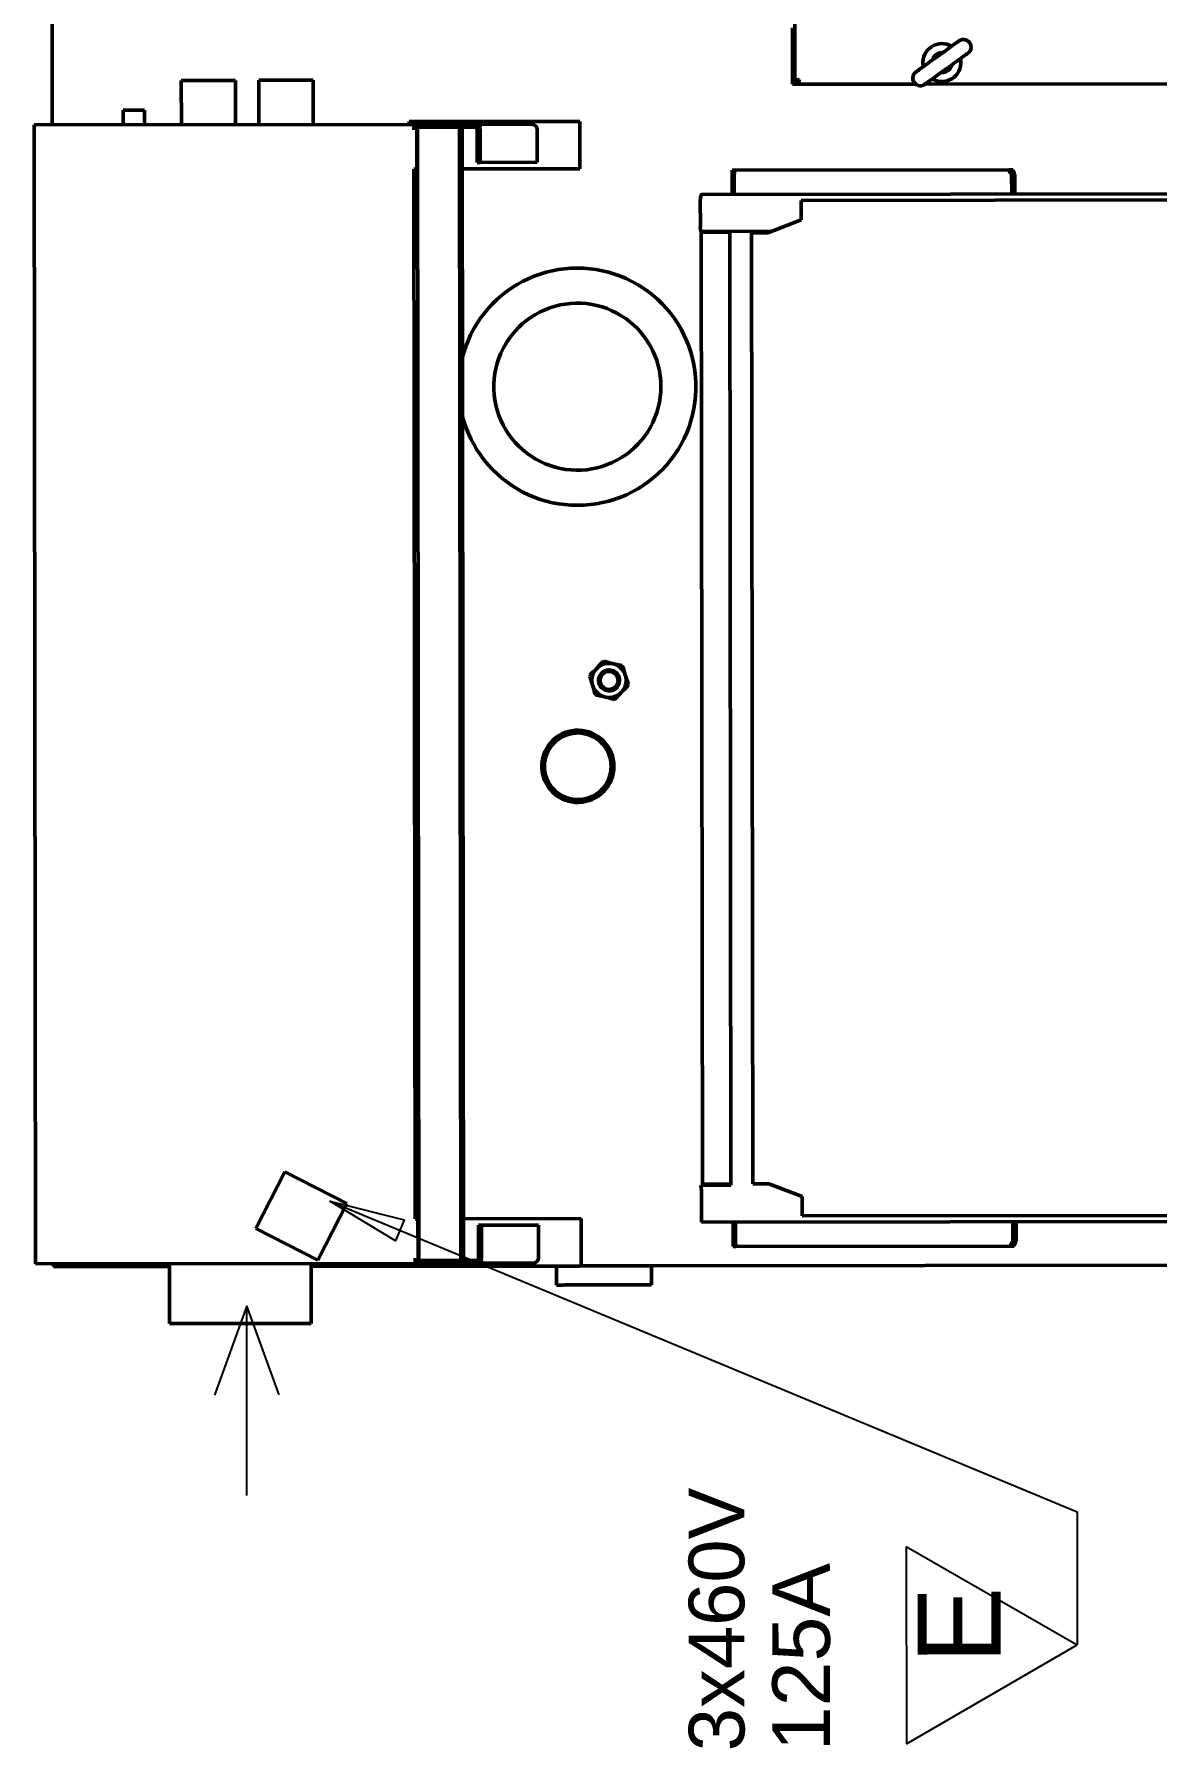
# Model space of a CAD drawing. Header units: feet. Extents: x -99009 to 3252343, y -11094690 to 9035152.
# Drawn here: x 2420341 to 2421524, y -1926975 to -1925168 of the extents above; entities that cross this region are included whole.
import ezdxf

# ---------------------------------------------------------------- set-up
doc = ezdxf.new("R2010")
doc.units = ezdxf.units.FT
doc.layers.add('1', color=1, linetype='Continuous')
doc.styles.add('Arial$001H0', font='arial.ttf')

# ---------------------------------------------------------------- blocks, each defined once
blk = doc.blocks.new('GG')
at = {"color": 7, "linetype": 'Continuous', "lineweight": 50}
for p, q in [((456.1, 386.632), (456.1, 366.632)), ((456.1, 386.632), (516.1, 386.632)), ((516.1, 386.632), (516.1, 366.632)), ((455.95, 385.382), (455.95, 385.682)), ((516.1, 385.682), (530.184, 385.682)), ((455.95, 385.382), (456.1, 385.382)), ((455.95, 385.382), (455.95, 379.582)), ((516.1, 381.947), (516.865, 381.947)), ((516.865, 381.947), (516.865, 380.817)), ((516.1, 380.817), (516.865, 380.817)), ((452.939, 379.582), (456.1, 379.582)), ((452.939, 372.107), (452.939, 379.582)), ((516.1, 378.882), (518.43, 378.882)), ((518.43, 378.882), (518.43, 376.032)), ((518.43, 376.032), (516.1, 376.032)), ((456.27, 371.763), (457.949, 375.032)), ((457.949, 375.032), (460.929, 373.501)), ((518.444, 374.797), (516.1, 374.797)), ((518.444, 374.797), (518.444, 371.937)), ((460.929, 373.501), (459.25, 370.233)), ((452.939, 372.107), (456.1, 372.107)), ((455.95, 372.107), (455.95, 366.882)), ((456.27, 371.763), (459.25, 370.233)), ((518.444, 371.937), (516.1, 371.937)), ((455.95, 359.182), (455.95, 366.882)), ((455.95, 366.882), (456.1, 366.882)), ((516.1, 366.882), (516.25, 366.882)), ((516.25, 366.882), (516.25, 357.882)), ((456.376, 366.632), (456.1, 366.632)), ((456.111, 366.432), (456.1, 366.432)), ((456.1, 366.356), (456.1, 365.49)), ((456.25, 365.49), (456.25, 366.356)), ((515.924, 366.432), (456.275, 366.432)), ((456.376, 366.482), (458.45, 366.482)), ((513.75, 366.632), (458.45, 366.632)), ((458.45, 366.632), (458.45, 366.482)), ((513.75, 366.482), (513.75, 366.632)), ((513.75, 366.482), (515.824, 366.482)), ((516.1, 366.632), (515.824, 366.632)), ((515.95, 366.356), (515.95, 365.491)), ((516.1, 366.432), (516.089, 366.432)), ((516.1, 365.491), (516.1, 366.356)), ((456.25, 364.232), (515.95, 364.232)), ((456.25, 364.082), (515.95, 364.082)), ((458.45, 364.082), (458.45, 357.882)), ((513.75, 364.082), (513.75, 357.882)), ((456.1, 363.14), (456.25, 363.14)), ((456.1, 360.409), (456.1, 363.14)), ((458.1, 363.292), (456.376, 363.292)), ((456.376, 363.143), (458.1, 363.143)), ((458.1, 363.292), (458.1, 363.143)), ((458.1, 363.143), (458.1, 360.132)), ((514.1, 363.293), (514.1, 363.144)), ((514.1, 363.293), (515.824, 363.293)), ((514.1, 360.132), (514.1, 363.144)), ((514.1, 363.144), (515.824, 363.144)), ((515.95, 363.141), (516.1, 363.141)), ((516.1, 363.141), (516.1, 360.409)), ((458.1, 360.132), (456.376, 360.132)), ((515.824, 360.132), (514.1, 360.132)), ((455.95, 359.182), (454.95, 359.182)), ((455.95, 357.882), (458.45, 357.882)), ((513.75, 357.882), (516.25, 357.882)), ((486.08, 357.132), (486.067, 357.086)), ((487.089, 357.38), (487.042, 357.369)), ((485.79, 356.134), (485.824, 356.099)), ((485.926, 356.6), (485.905, 356.53)), ((487.809, 356.631), (487.775, 356.666)), ((486.51, 355.384), (486.557, 355.396)), ((487.519, 355.633), (487.533, 355.679)), ((454.95, 354.182), (455.95, 354.182)), ((455.95, 289.291), (455.95, 354.182)), ((459.9, 351.544), (458.25, 351.544)), ((458.25, 351.544), (458.25, 265.931)), ((459.9, 351.544), (460.2, 351.569)), ((460.2, 351.569), (460.2, 349.992)), ((460.25, 351.492), (460.2, 351.492)), ((460.25, 351.492), (460.25, 349.992)), ((460.25, 351.492), (510.4, 351.492)), ((510.4, 349.992), (510.4, 351.492)), ((510.45, 351.492), (510.4, 351.492)), ((510.45, 349.992), (510.45, 351.492)), ((510.75, 351.544), (512.1, 351.544)), ((512.4, 351.441), (512.4, 274.18)), ((456.975, 349.868), (457.225, 349.868)), ((456.975, 349.738), (456.975, 349.868)), ((457.225, 349.756), (456.975, 349.73)), ((456.975, 349.73), (456.975, 335.294)), ((457.1, 349.743), (457.1, 349.817)), ((458.25, 349.817), (457.1, 349.817)), ((457.225, 349.817), (457.225, 349.868)), ((458.25, 349.868), (457.225, 349.868)), ((457.225, 349.756), (458.25, 349.756)), ((460.2, 350.192), (460.225, 350.192)), ((510.45, 349.992), (460.2, 349.992)), ((460.225, 350.192), (460.225, 350.355)), ((510.425, 350.355), (510.425, 350.192)), ((510.425, 350.192), (510.45, 350.192)), ((510.45, 349.992), (510.45, 347.793)), ((513.425, 349.868), (512.4, 349.868)), ((513.55, 349.817), (512.4, 349.817)), ((513.425, 349.756), (512.4, 349.756)), ((513.425, 349.868), (513.425, 349.817)), ((513.425, 349.868), (513.675, 349.868)), ((513.675, 349.73), (513.425, 349.756)), ((513.55, 349.817), (513.55, 349.743)), ((513.675, 349.747), (513.675, 349.868)), ((513.675, 335.294), (513.675, 349.73)), ((460.275, 348.84), (460.275, 347.987)), ((510.375, 348.84), (460.275, 348.84)), ((510.375, 347.987), (510.375, 348.84)), ((460.275, 347.987), (459.595, 346.232)), ((511.054, 346.232), (510.375, 347.987)), ((458.575, 325.818), (458.575, 346.232)), ((459.595, 346.232), (458.575, 346.232)), ((512.075, 346.232), (511.054, 346.232)), ((512.075, 346.232), (512.075, 325.818)), ((518.2, 346.682), (518.2, 346.415)), ((521.175, 346.682), (518.2, 346.682)), ((518.2, 340.2), (518.2, 346.415)), ((518.325, 346.415), (518.2, 346.415)), ((518.342, 346.557), (563.557, 346.557)), ((518.342, 346.432), (518.342, 346.557)), ((518.2, 277.931), (518.2, 339.684)), ((457.1, 335.151), (457.1, 335.231)), ((457.1, 335.025), (457.1, 335.151)), ((457.192, 335.151), (457.1, 335.151)), ((457.134, 335.201), (457.192, 335.151)), ((457.192, 335.151), (457.218, 335.105)), ((458.25, 335.137), (457.225, 335.137)), ((457.225, 335.094), (457.225, 335.137)), ((457.225, 335.085), (457.225, 335.094)), ((513.425, 335.137), (512.4, 335.137)), ((513.425, 335.137), (513.425, 335.094)), ((513.425, 335.094), (513.425, 335.085)), ((513.432, 335.105), (513.457, 335.151)), ((513.457, 335.151), (513.515, 335.201)), ((513.55, 335.151), (513.457, 335.151)), ((513.55, 335.231), (513.55, 335.151)), ((513.55, 335.151), (513.55, 335.025)), ((457.1, 335.025), (457.192, 335.025)), ((457.218, 335.071), (457.192, 335.025)), ((457.225, 335.085), (458.25, 335.085)), ((457.225, 335.064), (457.225, 335.085)), ((457.225, 335.064), (457.225, 334.964)), ((457.225, 334.964), (458.25, 334.964)), ((512.4, 335.085), (513.425, 335.085)), ((513.425, 334.964), (512.4, 334.964)), ((513.425, 335.085), (513.425, 335.064)), ((513.425, 334.964), (513.425, 335.064)), ((513.457, 335.025), (513.432, 335.071)), ((513.457, 335.025), (513.55, 335.025))]:
    blk.add_line(p, q, dxfattribs=at)
at = {"color": 7, "linetype": 'Continuous', "lineweight": 25}
for p, q in [((453.873, 375.508), (449.175, 377.218)), ((443.874, 375.508), (453.873, 375.508)), ((449.175, 373.798), (453.873, 375.508)), ((459.382, 371.131), (442.961, 331.774)), ((430.764, 340.774), (435.96, 331.774)), ((441.157, 340.774), (430.764, 340.774)), ((441.157, 340.774), (435.96, 331.774)), ((442.961, 331.774), (435.96, 331.774))]:
    blk.add_line(p, q, dxfattribs=at)
at = {"color": 7, "linetype": 'Continuous', "lineweight": 50}
for points in [[(455.95, 385.682), (455.957, 385.682), (455.98, 385.682), (456.017, 385.682), (456.067, 385.682), (456.1, 385.682)], [(456.1, 366.356), (456.105, 366.41), (456.121, 366.462), (456.146, 366.51), (456.181, 366.551), (456.222, 366.586), (456.27, 366.611), (456.322, 366.627), (456.376, 366.632)], [(456.1, 366.432), (456.1, 366.438), (456.1, 366.455), (456.1, 366.483), (456.1, 366.52), (456.1, 366.566), (456.1, 366.617), (456.1, 366.632)], [(456.25, 366.356), (456.252, 366.381), (456.259, 366.405), (456.271, 366.426), (456.287, 366.446), (456.306, 366.461), (456.328, 366.473), (456.351, 366.48), (456.376, 366.482)], [(516.1, 366.356), (516.094, 366.41), (516.079, 366.462), (516.053, 366.51), (516.019, 366.551), (515.977, 366.586), (515.929, 366.611), (515.877, 366.627), (515.824, 366.632)], [(515.824, 366.482), (515.848, 366.48), (515.872, 366.473), (515.894, 366.461), (515.913, 366.446), (515.929, 366.426), (515.94, 366.405), (515.947, 366.381), (515.95, 366.356)], [(516.1, 366.632), (516.1, 366.617), (516.1, 366.566), (516.1, 366.52), (516.1, 366.483), (516.1, 366.455), (516.1, 366.438), (516.1, 366.432)], [(456.1, 363.14), (456.1, 363.148), (456.1, 363.174), (456.1, 363.217), (456.1, 363.278), (456.1, 363.356), (456.1, 363.45), (456.1, 363.56), (456.1, 363.685), (456.1, 363.823), (456.1, 363.974), (456.1, 364.138), (456.1, 364.311), (456.1, 364.493), (456.1, 364.683), (456.1, 364.88), (456.1, 365.08), (456.1, 365.284), (456.1, 365.49)], [(456.25, 363.14), (456.25, 363.145), (456.25, 363.167), (456.25, 363.207), (456.25, 363.265), (456.25, 363.341), (456.25, 363.434), (456.25, 363.543), (456.25, 363.667), (456.25, 363.806), (456.25, 363.958), (456.25, 364.122), (456.25, 364.297), (456.25, 364.481), (456.25, 364.673), (456.25, 364.871), (456.25, 365.075), (456.25, 365.282), (456.25, 365.49)], [(515.95, 365.491), (515.95, 365.283), (515.95, 365.076), (515.95, 364.873), (515.95, 364.674), (515.95, 364.482), (515.95, 364.298), (515.95, 364.123), (515.95, 363.959), (515.95, 363.807), (515.95, 363.668), (515.95, 363.544), (515.95, 363.435), (515.95, 363.342), (515.95, 363.266), (515.95, 363.208), (515.95, 363.168), (515.95, 363.146), (515.95, 363.141)], [(516.1, 363.141), (516.1, 363.149), (516.1, 363.175), (516.1, 363.218), (516.1, 363.279), (516.1, 363.357), (516.1, 363.451), (516.1, 363.561), (516.1, 363.685), (516.1, 363.824), (516.1, 363.975), (516.1, 364.138), (516.1, 364.312), (516.1, 364.494), (516.1, 364.684), (516.1, 364.88), (516.1, 365.081), (516.1, 365.285), (516.1, 365.491)], [(496.025, 358.032), (496.034, 358.365), (496.06, 358.697), (496.104, 359.026), (496.166, 359.353), (496.245, 359.677), (496.341, 359.995), (496.454, 360.308), (496.583, 360.615), (496.729, 360.914), (496.89, 361.205), (497.067, 361.487), (497.258, 361.76), (497.463, 362.021), (497.683, 362.272), (497.915, 362.51), (498.159, 362.736), (498.415, 362.948), (498.682, 363.147), (498.96, 363.331), (499.246, 363.5), (499.542, 363.653), (499.845, 363.791), (500.155, 363.912), (500.471, 364.016), (500.706, 364.082)], [(503.843, 364.082), (504.079, 364.016), (504.395, 363.912), (504.705, 363.791), (505.008, 363.653), (505.303, 363.5), (505.59, 363.331), (505.867, 363.147), (506.134, 362.948), (506.391, 362.736), (506.635, 362.51), (506.867, 362.272), (507.086, 362.021), (507.292, 361.76), (507.483, 361.487), (507.66, 361.205), (507.821, 360.914), (507.966, 360.615), (508.096, 360.308), (508.208, 359.995), (508.305, 359.677), (508.383, 359.353), (508.445, 359.026), (508.489, 358.697), (508.516, 358.365), (508.525, 358.032), (508.516, 357.7), (508.489, 357.368), (508.445, 357.038), (508.383, 356.711), (508.305, 356.388), (508.208, 356.069), (508.096, 355.756), (507.966, 355.45), (507.821, 355.15), (507.66, 354.859), (507.483, 354.577), (507.292, 354.305), (507.086, 354.043), (506.867, 353.793), (506.635, 353.554), (506.391, 353.329), (506.134, 353.116), (505.867, 352.918), (505.59, 352.734), (505.303, 352.565), (505.008, 352.412), (504.705, 352.274), (504.395, 352.153), (504.079, 352.048), (503.758, 351.961), (503.433, 351.891), (503.104, 351.838), (502.774, 351.802), (502.441, 351.784), (502.109, 351.784), (501.776, 351.802), (501.445, 351.838), (501.117, 351.891), (500.792, 351.961), (500.471, 352.048), (500.155, 352.153), (499.845, 352.274), (499.542, 352.412), (499.246, 352.565), (498.96, 352.734), (498.682, 352.918), (498.415, 353.116), (498.159, 353.329), (497.915, 353.554), (497.683, 353.793), (497.463, 354.043), (497.258, 354.305), (497.067, 354.577), (496.89, 354.859), (496.729, 355.15), (496.583, 355.45), (496.454, 355.756), (496.341, 356.069), (496.245, 356.388), (496.166, 356.711), (496.104, 357.038), (496.06, 357.368), (496.034, 357.7), (496.025, 358.032)], [(456.376, 363.292), (456.351, 363.295), (456.328, 363.302), (456.306, 363.314), (456.287, 363.329), (456.271, 363.348), (456.259, 363.37), (456.252, 363.394), (456.25, 363.418)], [(456.25, 363.173), (456.265, 363.166), (456.28, 363.16), (456.295, 363.155), (456.311, 363.15), (456.327, 363.147), (456.343, 363.144), (456.359, 363.143), (456.376, 363.143)], [(515.824, 363.293), (515.848, 363.296), (515.872, 363.303), (515.894, 363.315), (515.913, 363.33), (515.929, 363.349), (515.94, 363.371), (515.947, 363.395), (515.95, 363.419)], [(515.824, 363.144), (515.84, 363.144), (515.856, 363.145), (515.873, 363.148), (515.888, 363.151), (515.904, 363.156), (515.92, 363.161), (515.935, 363.167), (515.95, 363.174)], [(456.376, 360.132), (456.27, 360.153), (456.181, 360.213), (456.121, 360.303), (456.1, 360.409)], [(516.1, 360.409), (516.079, 360.303), (516.019, 360.213), (515.929, 360.153), (515.824, 360.132)], [(454.95, 354.182), (454.95, 354.192), (454.95, 354.218), (454.95, 354.263), (454.95, 354.325), (454.95, 354.404), (454.95, 354.5), (454.95, 354.611), (454.95, 354.737), (454.95, 354.877), (454.95, 355.031), (454.95, 355.196), (454.95, 355.372), (454.95, 355.557), (454.95, 355.75), (454.95, 355.95), (454.95, 356.156), (454.95, 356.365), (454.95, 356.576), (454.95, 356.788), (454.95, 357), (454.95, 357.209), (454.95, 357.414), (454.95, 357.615), (454.95, 357.808), (454.95, 357.993), (454.95, 358.169), (454.95, 358.334), (454.95, 358.487), (454.95, 358.627), (454.95, 358.754), (454.95, 358.865), (454.95, 358.96), (454.95, 359.039), (454.95, 359.102), (454.95, 359.146), (454.95, 359.173), (454.95, 359.182)], [(455.95, 359.182), (455.95, 359.173), (455.95, 359.146), (455.95, 359.102), (455.95, 359.039), (455.95, 358.96), (455.95, 358.865), (455.95, 358.754), (455.95, 358.627), (455.95, 358.487), (455.95, 358.334), (455.95, 358.169), (455.95, 357.993), (455.95, 357.808), (455.95, 357.615), (455.95, 357.414), (455.95, 357.209), (455.95, 357), (455.95, 356.788), (455.95, 356.576), (455.95, 356.365), (455.95, 356.156), (455.95, 355.95), (455.95, 355.75), (455.95, 355.557), (455.95, 355.372), (455.95, 355.196), (455.95, 355.031), (455.95, 354.877), (455.95, 354.737), (455.95, 354.611), (455.95, 354.5), (455.95, 354.404), (455.95, 354.325), (455.95, 354.263), (455.95, 354.218), (455.95, 354.192), (455.95, 354.182)], [(486.513, 357.236), (486.404, 357.191), (486.302, 357.132), (486.209, 357.061), (486.125, 356.978), (486.053, 356.885), (485.994, 356.783), (485.949, 356.674), (485.918, 356.561)], [(486.021, 357.07), (485.962, 356.777), (485.918, 356.561)], [(486.513, 357.236), (486.246, 357.146), (486.021, 357.07)], [(486.436, 357.22), (486.312, 357.189), (486.08, 357.132)], [(487.006, 357.401), (486.723, 357.306), (486.513, 357.236)], [(487.396, 357.057), (487.302, 357.129), (487.201, 357.188), (487.092, 357.234), (486.978, 357.265), (486.862, 357.28), (486.744, 357.281), (486.627, 357.266), (486.513, 357.236)], [(487.396, 357.057), (487.184, 357.243), (487.006, 357.401)], [(487.343, 357.116), (487.254, 357.209), (487.089, 357.38)], [(487.682, 356.204), (487.698, 356.321), (487.698, 356.438), (487.683, 356.555), (487.653, 356.669), (487.608, 356.778), (487.55, 356.88), (487.479, 356.974), (487.396, 357.057)], [(487.785, 356.713), (487.561, 356.911), (487.396, 357.057)], [(485.893, 356.489), (485.857, 356.363), (485.79, 356.134)], [(485.918, 356.561), (485.862, 356.285), (485.814, 356.052)], [(485.814, 356.052), (486.039, 355.854), (486.204, 355.708)], [(485.918, 356.561), (485.902, 356.444), (485.902, 356.327), (485.916, 356.21), (485.946, 356.096), (485.991, 355.987), (486.05, 355.885), (486.121, 355.791), (486.204, 355.708)], [(487.086, 355.529), (487.195, 355.574), (487.297, 355.632), (487.391, 355.704), (487.474, 355.787), (487.547, 355.88), (487.606, 355.981), (487.651, 356.09), (487.682, 356.204)], [(487.579, 355.694), (487.638, 355.987), (487.682, 356.204)], [(487.682, 356.204), (487.738, 356.48), (487.785, 356.713)], [(487.707, 356.279), (487.743, 356.402), (487.809, 356.631)], [(486.204, 355.708), (486.415, 355.521), (486.593, 355.364)], [(486.204, 355.708), (486.297, 355.636), (486.399, 355.577), (486.508, 355.531), (486.621, 355.5), (486.738, 355.484), (486.856, 355.484), (486.972, 355.499), (487.086, 355.529)], [(486.256, 355.649), (486.345, 355.556), (486.51, 355.384)], [(486.593, 355.364), (486.877, 355.459), (487.086, 355.529)], [(487.086, 355.529), (487.353, 355.619), (487.579, 355.694)], [(487.163, 355.545), (487.288, 355.576), (487.519, 355.633)], [(510.45, 351.492), (510.473, 351.519), (510.537, 351.539), (510.635, 351.548), (510.75, 351.544)], [(512.1, 351.544), (512.158, 351.542), (512.215, 351.536), (512.266, 351.526), (512.312, 351.514), (512.349, 351.498), (512.377, 351.48), (512.394, 351.461), (512.4, 351.441)], [(460.225, 350.355), (460.226, 350.36), (460.229, 350.364), (460.232, 350.366), (460.237, 350.367), (460.242, 350.366), (460.246, 350.364), (460.249, 350.36), (460.25, 350.355)], [(510.4, 350.355), (510.401, 350.36), (510.403, 350.364), (510.408, 350.366), (510.412, 350.367), (510.417, 350.366), (510.421, 350.364), (510.424, 350.36), (510.425, 350.355)], [(518.2, 346.415), (518.219, 346.388), (518.273, 346.361), (518.354, 346.334), (518.45, 346.307)], [(518.45, 346.307), (518.402, 346.334), (518.361, 346.361), (518.334, 346.388), (518.325, 346.415)], [(518.45, 346.307), (518.423, 346.403), (518.396, 346.484), (518.369, 346.538), (518.342, 346.557)], [(518.45, 346.307), (518.423, 346.355), (518.396, 346.396), (518.369, 346.423), (518.342, 346.432)], [(518.831, 340.177), (518.771, 340.243), (518.697, 340.295), (518.614, 340.328), (518.525, 340.343), (518.436, 340.337), (518.35, 340.311), (518.272, 340.267), (518.206, 340.207), (518.155, 340.134), (518.121, 340.051), (518.107, 339.963), (518.112, 339.873), (518.138, 339.787), (518.181, 339.709)], [(518.181, 339.709), (518.187, 339.702), (518.202, 339.681), (518.228, 339.645), (518.263, 339.597), (518.307, 339.535), (518.36, 339.461), (518.421, 339.377), (518.49, 339.282), (518.565, 339.178), (518.645, 339.066), (518.73, 338.949), (518.818, 338.826), (518.909, 338.701), (519, 338.573), (519.092, 338.446), (519.182, 338.321), (519.271, 338.198), (519.356, 338.081), (519.436, 337.969), (519.511, 337.865), (519.579, 337.77), (519.64, 337.685), (519.693, 337.612), (519.738, 337.55), (519.773, 337.502), (519.798, 337.466), (519.814, 337.445), (519.819, 337.438)], [(520.468, 337.906), (520.463, 337.913), (520.447, 337.934), (520.422, 337.969), (520.387, 338.018), (520.343, 338.079), (520.289, 338.153), (520.228, 338.238), (520.16, 338.333), (520.085, 338.437), (520.004, 338.549), (519.92, 338.666), (519.831, 338.789), (519.741, 338.914), (519.649, 339.041), (519.558, 339.168), (519.467, 339.294), (519.379, 339.416), (519.294, 339.534), (519.214, 339.645), (519.139, 339.749), (519.07, 339.844), (519.009, 339.929), (518.956, 340.003), (518.912, 340.065), (518.876, 340.113), (518.851, 340.148), (518.836, 340.17), (518.831, 340.177)], [(520.181, 338.291), (520.244, 338.413), (520.289, 338.542), (520.316, 338.677), (520.325, 338.814), (520.314, 338.951), (520.285, 339.085), (520.239, 339.214), (520.174, 339.335), (520.094, 339.446), (519.999, 339.546), (519.892, 339.631), (519.774, 339.701), (519.647, 339.754), (519.514, 339.789), (519.378, 339.806), (519.241, 339.804), (519.105, 339.783)], [(518.469, 339.324), (518.406, 339.202), (518.361, 339.073), (518.333, 338.938), (518.325, 338.801), (518.335, 338.664), (518.364, 338.53), (518.411, 338.401), (518.475, 338.279), (518.556, 338.168), (518.65, 338.069), (518.758, 337.983), (518.876, 337.914), (519.003, 337.861), (519.135, 337.825), (519.272, 337.809), (519.409, 337.811), (519.544, 337.832)], [(518.799, 338.852), (518.797, 338.819), (518.804, 338.722), (518.829, 338.628), (518.87, 338.54), (518.927, 338.461), (518.997, 338.393), (519.079, 338.34), (519.169, 338.303), (519.201, 338.295)], [(519.85, 338.762), (519.852, 338.796), (519.845, 338.893), (519.821, 338.987), (519.779, 339.075), (519.722, 339.154), (519.652, 339.221), (519.57, 339.274), (519.48, 339.311), (519.448, 339.32)], [(519.819, 337.438), (519.879, 337.371), (519.953, 337.32), (520.036, 337.286), (520.124, 337.272), (520.213, 337.278), (520.299, 337.303), (520.377, 337.347), (520.444, 337.407), (520.495, 337.481), (520.528, 337.564), (520.543, 337.652), (520.537, 337.741), (520.512, 337.828), (520.468, 337.906)], [(456.975, 335.294), (457.042, 335.263), (457.106, 335.225), (457.166, 335.182), (457.225, 335.137)], [(456.975, 335.276), (456.975, 335.214), (456.975, 335.14), (456.975, 335.065)], [(457.078, 335.242), (457.112, 335.221), (457.135, 335.202)], [(457.218, 335.105), (457.219, 335.103), (457.219, 335.101), (457.22, 335.099), (457.221, 335.097), (457.221, 335.095), (457.222, 335.092), (457.223, 335.09), (457.223, 335.088)], [(513.425, 335.137), (513.483, 335.182), (513.543, 335.225), (513.607, 335.263), (513.675, 335.294)], [(513.427, 335.088), (513.427, 335.09), (513.428, 335.092), (513.428, 335.095), (513.429, 335.097), (513.43, 335.099), (513.43, 335.101), (513.431, 335.103), (513.432, 335.105)], [(513.514, 335.202), (513.538, 335.221), (513.571, 335.242)], [(513.675, 335.065), (513.675, 335.164), (513.675, 335.254), (513.675, 335.276)], [(457.225, 334.964), (457.167, 334.993), (457.107, 335.02), (457.042, 335.045), (456.975, 335.065)], [(457.223, 335.088), (457.223, 335.086), (457.222, 335.084), (457.221, 335.082), (457.221, 335.08), (457.22, 335.078), (457.219, 335.076), (457.219, 335.073), (457.218, 335.071)], [(457.225, 335.085), (457.224, 335.087), (457.223, 335.088)], [(513.427, 335.088), (513.426, 335.086), (513.425, 335.085)], [(513.425, 334.964), (513.492, 334.998), (513.543, 335.021), (513.606, 335.044), (513.675, 335.065)], [(513.432, 335.071), (513.431, 335.073), (513.43, 335.076), (513.43, 335.078), (513.429, 335.08), (513.428, 335.082), (513.428, 335.084), (513.427, 335.086), (513.427, 335.088)]]:
    blk.add_lwpolyline(points, dxfattribs=at)
at = {"color": 7, "linetype": 'Continuous', "lineweight": 25}
blk.add_lwpolyline([(459.382, 371.131), (458.396, 367.208), (457.288, 367.67)], close=True, dxfattribs=at)
at = {"color": 7, "linetype": 'Continuous', "lineweight": 50}
for points in [[(503.78, 362.167), (503.514, 362.254), (503.244, 362.324), (502.97, 362.377), (502.693, 362.412), (502.414, 362.43), (502.135, 362.43), (501.857, 362.412), (501.58, 362.377), (501.305, 362.324), (501.035, 362.254), (500.77, 362.167), (500.511, 362.063), (500.259, 361.943), (500.014, 361.808), (499.78, 361.657), (499.555, 361.491), (499.341, 361.312), (499.139, 361.119), (498.949, 360.914), (498.773, 360.697), (498.611, 360.47), (498.464, 360.232), (498.332, 359.986), (498.216, 359.732), (498.117, 359.472), (498.034, 359.205), (497.968, 358.934), (497.92, 358.658), (497.889, 358.381), (497.875, 358.102), (497.88, 357.823), (497.902, 357.545), (497.942, 357.268), (497.999, 356.995), (498.073, 356.726), (498.165, 356.462), (498.272, 356.204), (498.396, 355.954), (498.536, 355.713), (498.69, 355.48), (498.86, 355.258), (499.043, 355.047), (499.238, 354.848), (499.446, 354.662), (499.666, 354.489), (499.896, 354.331), (500.135, 354.187), (500.384, 354.06), (500.64, 353.947), (500.902, 353.852), (501.17, 353.773), (501.442, 353.712), (501.718, 353.668), (501.996, 353.641), (502.275, 353.632), (502.554, 353.641), (502.832, 353.668), (503.108, 353.712), (503.38, 353.773), (503.648, 353.852), (503.91, 353.947), (504.166, 354.06), (504.414, 354.187), (504.653, 354.331), (504.884, 354.489), (505.103, 354.662), (505.311, 354.848), (505.507, 355.047), (505.69, 355.258), (505.859, 355.48), (506.013, 355.713), (506.153, 355.954), (506.277, 356.204), (506.385, 356.462), (506.476, 356.726), (506.551, 356.995), (506.608, 357.268), (506.648, 357.545), (506.67, 357.823), (506.674, 358.102), (506.661, 358.381), (506.63, 358.658), (506.581, 358.934), (506.516, 359.205), (506.433, 359.472), (506.333, 359.732), (506.217, 359.986), (506.085, 360.232), (505.938, 360.47), (505.776, 360.697), (505.6, 360.914), (505.411, 361.119), (505.208, 361.312), (504.995, 361.491), (504.77, 361.657), (504.535, 361.808), (504.291, 361.943), (504.039, 362.063)], [(482.275, 356.13), (482.458, 356.139), (482.64, 356.165), (482.819, 356.209), (482.992, 356.27), (483.159, 356.348), (483.317, 356.441), (483.466, 356.549), (483.604, 356.671), (483.729, 356.806), (483.841, 356.952), (483.938, 357.108), (484.019, 357.273), (484.084, 357.444), (484.132, 357.622), (484.163, 357.803), (484.177, 357.986), (484.172, 358.17), (484.15, 358.353), (484.111, 358.532), (484.054, 358.707), (483.98, 358.876), (483.891, 359.036), (483.786, 359.188), (483.668, 359.328), (483.536, 359.456), (483.393, 359.571), (483.239, 359.672), (483.077, 359.758), (482.906, 359.827), (482.73, 359.88), (482.549, 359.915), (482.367, 359.933), (482.183, 359.933), (482, 359.915), (481.82, 359.88), (481.643, 359.827), (481.473, 359.758), (481.31, 359.672), (481.156, 359.571), (481.013, 359.456), (480.882, 359.328), (480.763, 359.188), (480.659, 359.036), (480.569, 358.876), (480.496, 358.707), (480.439, 358.532), (480.399, 358.353), (480.377, 358.17), (480.373, 357.986), (480.386, 357.803), (480.417, 357.622), (480.465, 357.444), (480.531, 357.273), (480.612, 357.108), (480.709, 356.952), (480.821, 356.806), (480.946, 356.671), (481.083, 356.549), (481.232, 356.441), (481.391, 356.348), (481.557, 356.27), (481.731, 356.209), (481.909, 356.165), (482.091, 356.139)], [(482.275, 356.275), (482.097, 356.284), (481.921, 356.311), (481.749, 356.355), (481.582, 356.417), (481.422, 356.496), (481.271, 356.59), (481.13, 356.699), (481.001, 356.821), (480.885, 356.957), (480.783, 357.103), (480.697, 357.258), (480.627, 357.422), (480.573, 357.592), (480.538, 357.766), (480.52, 357.943), (480.52, 358.121), (480.538, 358.299), (480.573, 358.473), (480.627, 358.643), (480.697, 358.806), (480.783, 358.962), (480.885, 359.108), (481.001, 359.243), (481.13, 359.366), (481.271, 359.475), (481.422, 359.569), (481.582, 359.647), (481.749, 359.709), (481.921, 359.754), (482.097, 359.781), (482.275, 359.79), (482.452, 359.781), (482.629, 359.754), (482.801, 359.709), (482.968, 359.647), (483.128, 359.569), (483.279, 359.475), (483.419, 359.366), (483.549, 359.243), (483.665, 359.108), (483.766, 358.962), (483.853, 358.806), (483.923, 358.643), (483.976, 358.473), (484.012, 358.299), (484.03, 358.121), (484.03, 357.943), (484.012, 357.766), (483.976, 357.592), (483.923, 357.422), (483.853, 357.258), (483.766, 357.103), (483.665, 356.957), (483.549, 356.821), (483.419, 356.699), (483.279, 356.59), (483.128, 356.496), (482.968, 356.417), (482.801, 356.355), (482.629, 356.311), (482.452, 356.284)], [(486.691, 355.843), (486.596, 355.871), (486.508, 355.916), (486.43, 355.975), (486.363, 356.048), (486.31, 356.131), (486.273, 356.223), (486.253, 356.319), (486.251, 356.418), (486.266, 356.516), (486.298, 356.609), (486.347, 356.694), (486.41, 356.77), (486.485, 356.834), (486.571, 356.882), (486.664, 356.915), (486.762, 356.931), (486.86, 356.929), (486.957, 356.909), (487.048, 356.873), (487.132, 356.821), (487.205, 356.754), (487.265, 356.676), (487.31, 356.588), (487.338, 356.494), (487.35, 356.396), (487.343, 356.298), (487.319, 356.202), (487.279, 356.112), (487.223, 356.031), (487.153, 355.961), (487.072, 355.905), (486.983, 355.864), (486.887, 355.839), (486.789, 355.833)], [(486.667, 355.926), (486.581, 355.961), (486.503, 356.011), (486.436, 356.077), (486.383, 356.153), (486.347, 356.239), (486.328, 356.33), (486.327, 356.423), (486.344, 356.515), (486.378, 356.601), (486.429, 356.679), (486.494, 356.746), (486.571, 356.799), (486.657, 356.835), (486.748, 356.855), (486.841, 356.856), (486.932, 356.838), (487.018, 356.804), (487.097, 356.753), (487.163, 356.688), (487.216, 356.611), (487.253, 356.526), (487.272, 356.434), (487.273, 356.341), (487.256, 356.25), (487.221, 356.164), (487.171, 356.086), (487.106, 356.019), (487.029, 355.966), (486.943, 355.93), (486.852, 355.91), (486.759, 355.909)]]:
    blk.add_lwpolyline(points, close=True, dxfattribs=at)
at = {"color": 7, "style": 'Arial$001H0'}
for s, height, p in [('3x460V', 2.9322, (430.379, 349.31)), ('125A', 3.0387, (430.379, 344.801)), ('E', 4.372, (434.961, 335.808))]:
    blk.add_text(s, height=height, dxfattribs=at).set_placement(p)

msp = doc.modelspace()

# ---------------------------------------------------------------- linework, layer by layer
at = {"layer": '1'}
msp.add_arc((2520410.24778, -1978395.99612), 100000, 84.1346387202, 194.3871675539, dxfattribs=at)

# ---------------------------------------------------------------- block references
at = {"xscale": 20.00000668694215, "yscale": 20.00000668694215, "zscale": 20.00000668694215, "rotation": 90.06505171407352}
msp.add_blockref('GG', (2428085.31376, -1935577.16139), dxfattribs=at)

doc.saveas('drawing.dxf')
